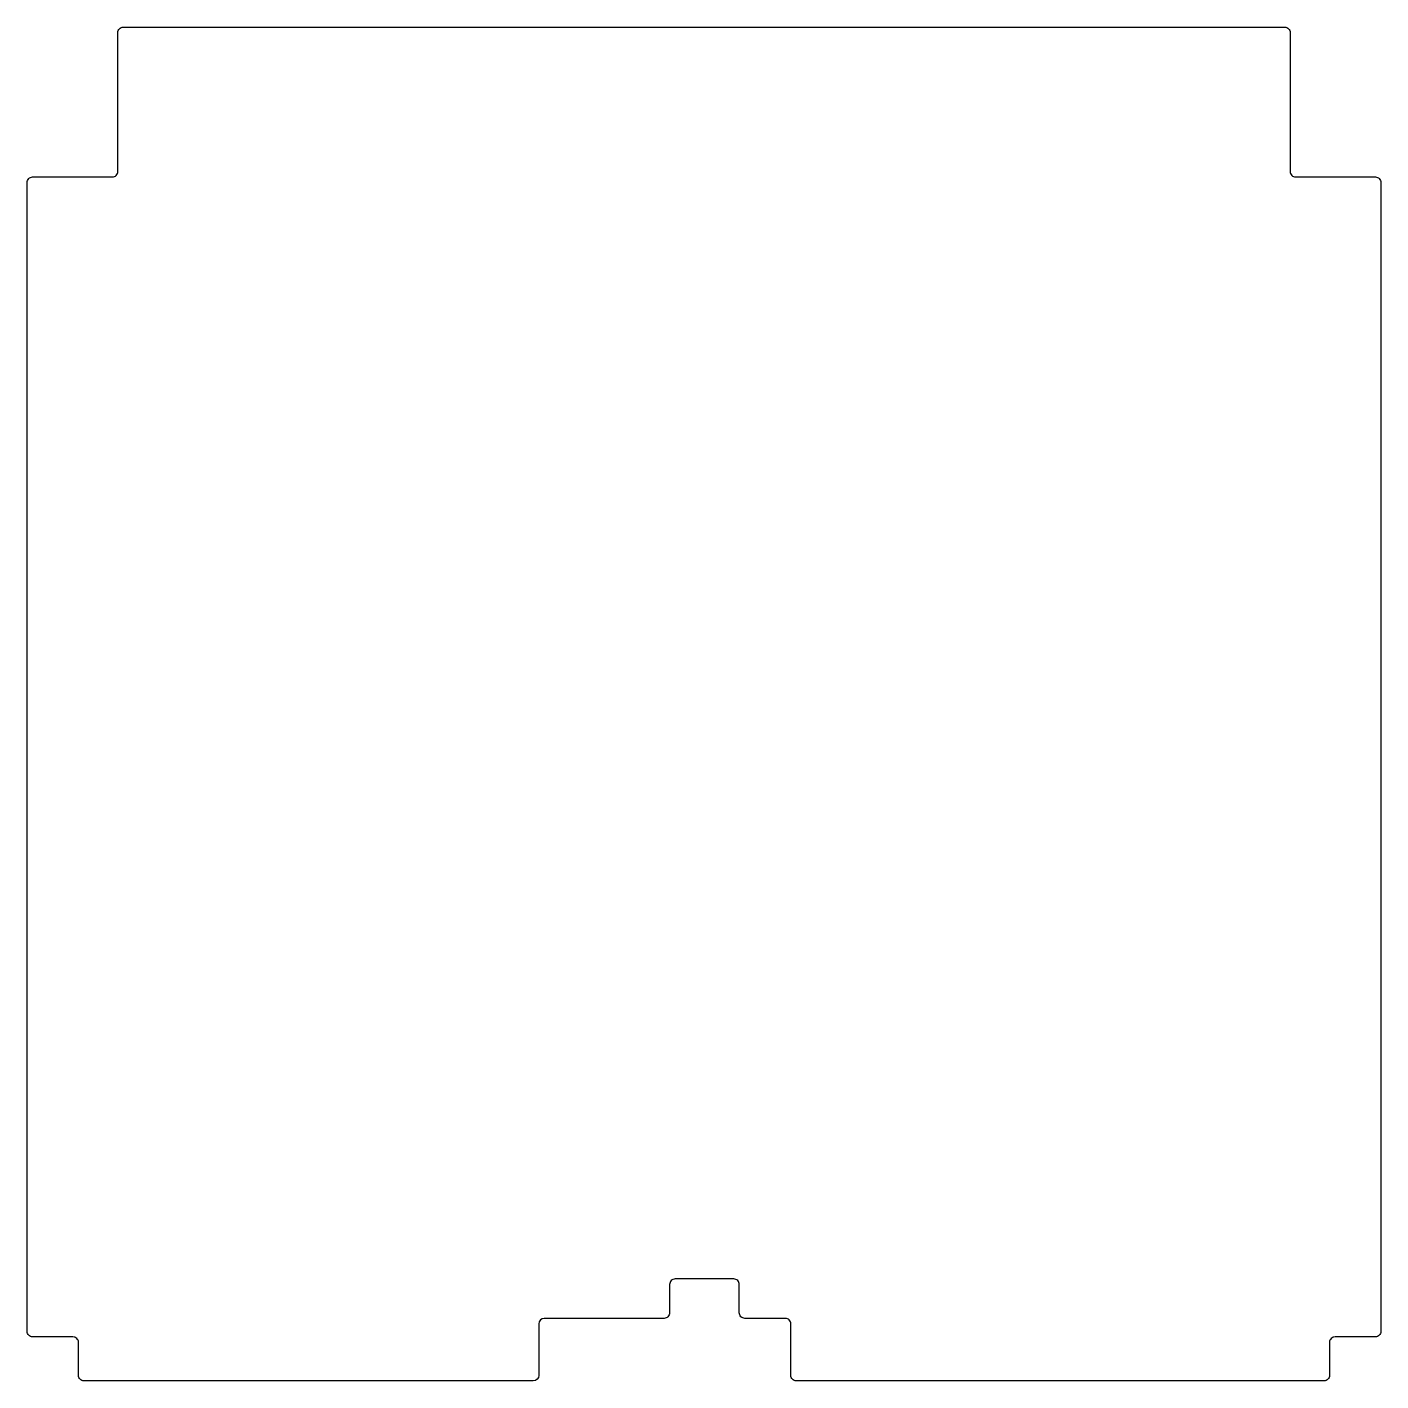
# Model space of a CAD drawing. Header units: millimetres. Extents: x -394 to -25, y -419 to -50.
import ezdxf

# ---------------------------------------------------------------- set-up
doc = ezdxf.new("R2010")
doc.units = ezdxf.units.MM
doc.layers.get('0').update_dxf_attribs({"linetype": 'CONTINUOUS'})

msp = doc.modelspace()

# ---------------------------------------------------------------- linework, layer by layer
msp.add_lwpolyline([(-369.26, -51.5, -0.414214), (-367.76, -50), (-51.24, -50, -0.414214), (-49.74, -51.5), (-49.74, -89.35, 0.414214), (-48.24, -90.85), (-26.5, -90.85, -0.414214), (-25, -92.35), (-25, -405.5, -0.414214), (-26.5, -407), (-37.5, -407, 0.414214), (-39, -408.5), (-39, -417.5, -0.414214), (-40.5, -419), (-184.33, -419, -0.414214), (-185.83, -417.5), (-185.83, -403.45, 0.414214), (-187.33, -401.95), (-198.38, -401.95, -0.414214), (-199.88, -400.45), (-199.88, -392.71, 0.414214), (-201.38, -391.21), (-217.38, -391.21, 0.414214), (-218.88, -392.71), (-218.88, -400.45, -0.414214), (-220.38, -401.95), (-253.03, -401.95, 0.414213), (-254.53, -403.45), (-254.53, -417.5, -0.414213), (-256.03, -419), (-378.5, -419, -0.414214), (-380, -417.5), (-380, -408.5, 0.414214), (-381.5, -407), (-392.5, -407, -0.414214), (-394, -405.5), (-394, -92.35, -0.414214), (-392.5, -90.85), (-370.76, -90.85, 0.414214), (-369.26, -89.35)], format="xyb", close=True)

doc.saveas('drawing.dxf')
